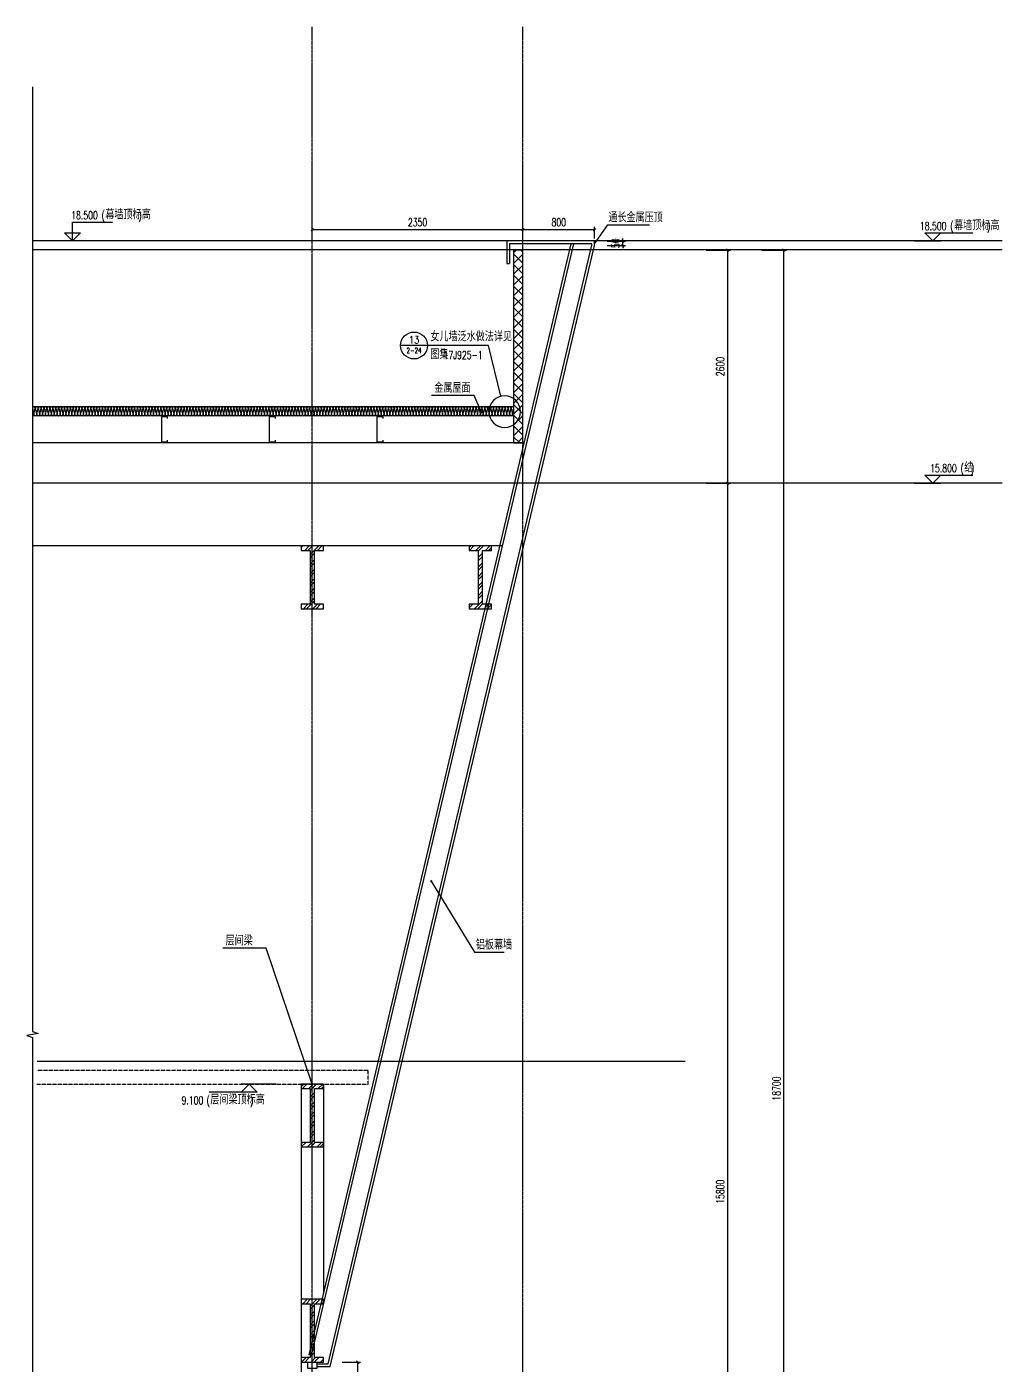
# Model space of a CAD drawing. Extents: x -1899985 to 1774885, y 556286 to 2175695.
# Drawn here: x -527547 to -516665, y 574222 to 589146 of the extents above; entities that cross this region are included whole.
import ezdxf
from ezdxf.enums import TextEntityAlignment as Align

# ---------------------------------------------------------------- set-up
doc = ezdxf.new("R2010")
doc.units = 0
doc.header["$LTSCALE"] = 10
doc.header["$MEASUREMENT"] = 0
for name, pattern in [('20剖面图$0$__DASH', [0.35, 0.25, -0.1]), ('20剖面图$0$DASH', [0.35, 0.25, -0.1]), ('20剖面图$0$DOTE', [2.42, 2, -0.2, 0.02, -0.2])]:
    doc.linetypes.add(name, pattern=pattern)
doc.layers.get('Defpoints').update_dxf_attribs({"color": 210})
for name, color, linetype in [('20剖面图$0$A-AXIS-D', 1, 'Continuous'), ('20剖面图$0$A-AXIS-DOTE', 14, '20剖面图$0$DOTE'), ('20剖面图$0$A-AXIS-DP', 126, 'Continuous'), ('20剖面图$0$A-AXIS-SYMB', 3, 'Continuous'), ('20剖面图$0$A-CURTAIN', 134, 'Continuous'), ('20剖面图$0$A-HATCH-2', 251, 'Continuous'), ('20剖面图$0$A-LIN-V', 9, 'Continuous'), ('20剖面图$0$A-WINDOW', 140, 'Continuous'), ('20剖面图$0$AS-COLN', 6, 'Continuous'), ('20剖面图$0$AS-WALL', 40, 'Continuous'), ('20剖面图$0$DIM_ELEV', 3, 'Continuous'), ('20剖面图$0$DIM_SYMB', 3, 'Continuous'), ('20剖面图$0$PUB_HATCH', 8, 'Continuous'), ('20剖面图$0$PUB_TEXT', 7, 'Continuous'), ('20剖面图$0$建-墙-填充', 8, 'Continuous'), ('20剖面图$0$建-柱-钢', 9, 'Continuous'), ('A-LIN-V', 9, 'Continuous'), ('DIM_SYMB', 3, 'Continuous'), ('PUB_TEXT', 7, 'Continuous')]:
    doc.layers.add(name, color=color, linetype=linetype)
doc.layers.add('20剖面图$0$A-加建区域', color=47, linetype='Continuous', plot=False)
doc.styles.add('20剖面图$0$_TCH_DIM', font='SIMPLEX', dxfattribs={"bigfont": 'GBCBIG'})
doc.styles.add('20剖面图$0$_TCH_DIM_T3', font='SIMPLEX', dxfattribs={"width": 0.705882, "bigfont": 'GBCBIG'})
doc.styles.add('_TCH_DIM', font='SIMPLEX', dxfattribs={"bigfont": 'GBCBIG'})
doc.dimstyles.new('20剖面图$0$_TCH_ARCH&&30', dxfattribs={"dimtxt": 89.25, "dimasz": 30, "dimexe": 30, "dimexo": 30, "dimgap": 37.875, "dimtad": 1, "dimdec": 0, "dimzin": 0, "dimdsep": 46, "dimtxsty": '20剖面图$0$_TCH_DIM_T3', "dimblk": '20剖面图$0$_ArchTick', "dimcen": 0.09, "dimclrt": 7, "dimazin": 2, "dimtfac": 1, "dimtdec": 0, "dimtix": 1, "dimtmove": 2, "dimatfit": 3, "dimfxl": 1, "dimtolj": 1, "dimtzin": 0, "dimarcsym": 0})
pattern_1 = [(45, (0, 0), (-53.0330086, 53.0330086), []), (45, (35.355, 0), (-53.0330086, 53.0330086), [])]

# ---------------------------------------------------------------- blocks, each defined once
blk = doc.blocks.new('20剖面图$0$_ArchTick')
at = {"color": 0, "linetype": 'ByBlock', "const_width": 0.4}
blk.add_lwpolyline([(-0.5, -0.5), (0.5, 0.5)], dxfattribs=at)
blk = doc.blocks.new('*D441')
at = {"layer": '20剖面图$0$A-AXIS-D', "color": 0, "lineweight": -2, "transparency": 16777216}
for p, q in [((-519967, 584057), (-519697, 584057)), ((-519727, 568257), (-519727, 584057)), ((-519967, 568257), (-519697, 568257))]:
    blk.add_line(p, q, dxfattribs=at)
at = {"layer": 'Defpoints', "color": 0, "transparency": 16777216}
for p in [(-519997, 584057), (-519727, 584057), (-519997, 568257)]:
    blk.add_point(p, dxfattribs=at)
at = {"layer": '20剖面图$0$A-AXIS-D', "color": 0, "lineweight": -2, "transparency": 16777216, "xscale": 30, "yscale": 30, "zscale": 30}
for p, rotation in [((-519727, 584057), 90), ((-519727, 568257), 270)]:
    blk.add_blockref('20剖面图$0$_ArchTick', p, dxfattribs=dict(at, rotation=rotation))
at = {"layer": '20剖面图$0$A-AXIS-D', "color": 7, "transparency": 16777216, "insert": (-519810, 576157), "char_height": 89.2, "attachment_point": 5, "rotation": 90, "style": '20剖面图$0$_TCH_DIM_T3'}
blk.add_mtext('\\A1;15800', dxfattribs=at)
blk = doc.blocks.new('*D442')
at = {"layer": '20剖面图$0$A-AXIS-D', "color": 0, "lineweight": -2, "transparency": 16777216}
for p, q in [((-519967, 586657), (-519697, 586657)), ((-519727, 584057), (-519727, 586657)), ((-519967, 584057), (-519697, 584057))]:
    blk.add_line(p, q, dxfattribs=at)
at = {"layer": 'Defpoints', "color": 0, "transparency": 16777216}
for p in [(-519997, 586657), (-519727, 586657), (-519997, 584057)]:
    blk.add_point(p, dxfattribs=at)
at = {"layer": '20剖面图$0$A-AXIS-D', "color": 0, "lineweight": -2, "transparency": 16777216, "xscale": 30, "yscale": 30, "zscale": 30}
for p, rotation in [((-519727, 586657), 90), ((-519727, 584057), 270)]:
    blk.add_blockref('20剖面图$0$_ArchTick', p, dxfattribs=dict(at, rotation=rotation))
at = {"layer": '20剖面图$0$A-AXIS-D', "color": 7, "transparency": 16777216, "insert": (-519810, 585357), "char_height": 89.2, "attachment_point": 5, "rotation": 90, "style": '20剖面图$0$_TCH_DIM_T3'}
blk.add_mtext('\\A1;2600', dxfattribs=at)
blk = doc.blocks.new('*D443')
at = {"layer": '20剖面图$0$A-AXIS-D', "color": 0, "lineweight": -2, "transparency": 16777216}
for p, q in [((-519349, 586657), (-519071, 586657)), ((-519101, 567957), (-519101, 586657)), ((-519349, 567957), (-519071, 567957))]:
    blk.add_line(p, q, dxfattribs=at)
at = {"layer": 'Defpoints', "color": 0, "transparency": 16777216}
for p in [(-519379, 586657), (-519101, 586657), (-519379, 567957)]:
    blk.add_point(p, dxfattribs=at)
at = {"layer": '20剖面图$0$A-AXIS-D', "color": 0, "lineweight": -2, "transparency": 16777216, "xscale": 30, "yscale": 30, "zscale": 30}
for p, rotation in [((-519101, 586657), 90), ((-519101, 567957), 270)]:
    blk.add_blockref('20剖面图$0$_ArchTick', p, dxfattribs=dict(at, rotation=rotation))
at = {"layer": '20剖面图$0$A-AXIS-D', "color": 7, "transparency": 16777216, "insert": (-519183, 577307), "char_height": 89.2, "attachment_point": 5, "rotation": 90, "style": '20剖面图$0$_TCH_DIM_T3'}
blk.add_mtext('\\A1;18700', dxfattribs=at)
blk = doc.blocks.new('*D444')
at = {"layer": '20剖面图$0$A-AXIS-DP', "color": 0, "lineweight": -2, "transparency": 16777216}
for p, q in [((-524027, 574257), (-523823, 574257)), ((-523853, 568257), (-523853, 574257)), ((-524027, 568257), (-523823, 568257))]:
    blk.add_line(p, q, dxfattribs=at)
at = {"layer": 'Defpoints', "color": 0, "transparency": 16777216}
for p in [(-524057, 574257), (-523853, 574257), (-524057, 568257)]:
    blk.add_point(p, dxfattribs=at)
at = {"layer": '20剖面图$0$A-AXIS-DP', "color": 0, "lineweight": -2, "transparency": 16777216, "xscale": 30, "yscale": 30, "zscale": 30}
for p, rotation in [((-523853, 574257), 90), ((-523853, 568257), 270)]:
    blk.add_blockref('20剖面图$0$_ArchTick', p, dxfattribs=dict(at, rotation=rotation))
at = {"layer": '20剖面图$0$A-AXIS-DP', "color": 7, "transparency": 16777216, "insert": (-523936, 571257), "char_height": 89.2, "attachment_point": 5, "rotation": 90, "style": '20剖面图$0$_TCH_DIM_T3'}
blk.add_mtext('\\A1;6000', dxfattribs=at)
blk = doc.blocks.new('*D445')
at = {"layer": '20剖面图$0$A-AXIS-DP', "color": 0, "lineweight": -2, "transparency": 16777216}
for p, q in [((-522012, 586787), (-522012, 586914)), ((-522012, 586884), (-521212, 586884)), ((-521212, 586787), (-521212, 586914))]:
    blk.add_line(p, q, dxfattribs=at)
at = {"layer": 'Defpoints', "color": 0, "transparency": 16777216}
for p in [(-521212, 586884), (-522012, 586757), (-521212, 586757)]:
    blk.add_point(p, dxfattribs=at)
at = {"layer": '20剖面图$0$A-AXIS-DP', "color": 0, "lineweight": -2, "transparency": 16777216, "xscale": 30, "yscale": 30, "zscale": 30, "rotation": 180}
blk.add_blockref('20剖面图$0$_ArchTick', (-522012, 586884), dxfattribs=at)
at = {"layer": '20剖面图$0$A-AXIS-DP', "color": 0, "lineweight": -2, "transparency": 16777216, "xscale": 30, "yscale": 30, "zscale": 30}
blk.add_blockref('20剖面图$0$_ArchTick', (-521212, 586884), dxfattribs=at)
at = {"layer": '20剖面图$0$A-AXIS-DP', "color": 7, "transparency": 16777216, "insert": (-521612, 586966), "char_height": 89.2, "attachment_point": 5, "style": '20剖面图$0$_TCH_DIM_T3'}
blk.add_mtext('\\A1;800', dxfattribs=at)
blk = doc.blocks.new('*D446')
at = {"layer": '20剖面图$0$A-AXIS-DP', "color": 0, "lineweight": -2, "transparency": 16777216}
for p, q in [((-524362, 586787), (-524362, 586914)), ((-524362, 586884), (-522012, 586884)), ((-522012, 586787), (-522012, 586914))]:
    blk.add_line(p, q, dxfattribs=at)
at = {"layer": 'Defpoints', "color": 0, "transparency": 16777216}
for p in [(-522012, 586884), (-524362, 586757), (-522012, 586757)]:
    blk.add_point(p, dxfattribs=at)
at = {"layer": '20剖面图$0$A-AXIS-DP', "color": 0, "lineweight": -2, "transparency": 16777216, "xscale": 30, "yscale": 30, "zscale": 30, "rotation": 180}
blk.add_blockref('20剖面图$0$_ArchTick', (-524362, 586884), dxfattribs=at)
at = {"layer": '20剖面图$0$A-AXIS-DP', "color": 0, "lineweight": -2, "transparency": 16777216, "xscale": 30, "yscale": 30, "zscale": 30}
blk.add_blockref('20剖面图$0$_ArchTick', (-522012, 586884), dxfattribs=at)
at = {"layer": '20剖面图$0$A-AXIS-DP', "color": 7, "transparency": 16777216, "insert": (-523187, 586966), "char_height": 89.2, "attachment_point": 5, "style": '20剖面图$0$_TCH_DIM_T3'}
blk.add_mtext('\\A1;2350', dxfattribs=at)
blk = doc.blocks.new('*D447')
at = {"layer": '20剖面图$0$A-AXIS-DP', "color": 0, "lineweight": -2, "transparency": 16777216}
for p, q in [((-521073, 586757), (-520866, 586757)), ((-521073, 586707), (-520866, 586707)), ((-520896, 586757), (-520896, 586787)), ((-520896, 586707), (-520896, 586757)), ((-520896, 586707), (-520896, 586677))]:
    blk.add_line(p, q, dxfattribs=at)
at = {"layer": 'Defpoints', "color": 0, "transparency": 16777216}
for p in [(-521103, 586757), (-521103, 586707), (-520896, 586757)]:
    blk.add_point(p, dxfattribs=at)
at = {"layer": '20剖面图$0$A-AXIS-DP', "color": 0, "lineweight": -2, "transparency": 16777216, "xscale": 30, "yscale": 30, "zscale": 30}
for p, rotation in [((-520896, 586757), 270), ((-520896, 586707), 90)]:
    blk.add_blockref('20剖面图$0$_ArchTick', p, dxfattribs=dict(at, rotation=rotation))
at = {"layer": '20剖面图$0$A-AXIS-DP', "color": 7, "transparency": 16777216, "insert": (-520978, 586732), "char_height": 89.2, "attachment_point": 5, "rotation": 90, "style": '20剖面图$0$_TCH_DIM_T3'}
blk.add_mtext('\\A1;50', dxfattribs=at)
blk = doc.blocks.new('20剖面图$0$CURVEPATTERNLIB$SYSLIB$岩棉板')
at = {"color": 0}
for p, q in [((0, -17), (12, -67)), ((12, -67), (24, -17))]:
    blk.add_line(p, q, dxfattribs=at)
for centre, start, end in [((12, -17), 0, 180), ((0, -67), 270, 0), ((24, -67), 180, 270)]:
    blk.add_arc(centre, 12, start, end, dxfattribs=at)
blk = doc.blocks.new('20剖面图')
at = {"layer": '20剖面图$0$PUB_HATCH'}
h = blk.add_hatch(dxfattribs=at)
h.set_pattern_fill('多孔材料', color=256, scale=30, style=0)
h.set_pattern_definition([(45, (60, 0), (-60.000061, 60.000061), []), (135, (60, 0), (-60.000061, -60.000061), [])])
h.paths.add_polyline_path([(-522011.6, 584508), (-522011.6, 586657.5), (-522111.6, 586657.5), (-522111.6, 584508)])
at = {"layer": '20剖面图$0$建-墙-填充'}
h = blk.add_hatch(dxfattribs=at)
h.set_pattern_fill('金属', color=256, scale=30, style=0)
h.set_pattern_definition(pattern_1)
h.paths.add_polyline_path([(-524486.6, 583357.5), (-524486.6, 583307.5), (-524386.6, 583307.5), (-524386.6, 582707.5), (-524486.6, 582707.5), (-524486.6, 582657.5), (-524236.6, 582657.5), (-524236.6, 582707.5), (-524336.6, 582707.5), (-524336.6, 583307.5), (-524236.6, 583307.5), (-524236.6, 583357.5)])
h = blk.add_hatch(dxfattribs=at)
h.set_pattern_fill('金属', color=256, scale=30, style=0)
h.set_pattern_definition(pattern_1)
h.paths.add_polyline_path([(-522611.6, 583357.5), (-522611.6, 583307.5), (-522511.6, 583307.5), (-522511.6, 582707.5), (-522611.6, 582707.5), (-522611.6, 582657.5), (-522361.6, 582657.5), (-522361.6, 582707.5), (-522461.6, 582707.5), (-522461.6, 583307.5), (-522361.6, 583307.5), (-522361.6, 583357.5)])
h = blk.add_hatch(dxfattribs=at)
h.set_pattern_fill('金属', color=256, scale=30, style=0)
h.set_pattern_definition(pattern_1)
h.paths.add_polyline_path([(-524486.6, 577357.5), (-524486.6, 577307.5), (-524386.6, 577307.5), (-524386.6, 576707.5), (-524486.6, 576707.5), (-524486.6, 576657.5), (-524236.6, 576657.5), (-524236.6, 576707.5), (-524336.6, 576707.5), (-524336.6, 577307.5), (-524236.6, 577307.5), (-524236.6, 577357.5)])
h = blk.add_hatch(dxfattribs=at)
h.set_pattern_fill('金属', color=256, scale=30, style=0)
h.set_pattern_definition(pattern_1)
h.paths.add_polyline_path([(-524486.6, 574957.5), (-524486.6, 574907.5), (-524386.6, 574907.5), (-524386.6, 574307.5), (-524486.6, 574307.5), (-524486.6, 574257.5), (-524236.6, 574257.5), (-524236.6, 574307.5), (-524336.6, 574307.5), (-524336.6, 574907.5), (-524236.6, 574907.5), (-524236.6, 574957.5)])
at = {"layer": '20剖面图$0$A-AXIS-DOTE'}
for p, q in [((-524361.6, 565081.9), (-524361.6, 589146)), ((-522011.6, 565081.9), (-522011.6, 589146))]:
    blk.add_line(p, q, dxfattribs=at)
at = {"layer": '20剖面图$0$A-AXIS-DOTE', "linetype": '20剖面图$0$__DASH', "ltscale": 2}
for p, q in [((-516664.6, 586757.5), (-527483.7, 586757.5)), ((-516664.6, 586657.5), (-527483.7, 586657.5)), ((-516664.6, 584057.5), (-527483.7, 584057.5))]:
    blk.add_line(p, q, dxfattribs=at)
at = {"layer": '20剖面图$0$A-AXIS-SYMB'}
for p, q in [((-523076.2, 585592.3), (-523376.2, 585592.3)), ((-522394.4, 585592.3), (-523076.2, 585592.3)), ((-522256.9, 585026.7), (-522394.4, 585592.3)), ((-524875.3, 578872.6), (-525360.3, 578872.6)), ((-524361.2, 577357.5), (-524875.3, 578872.6))]:
    blk.add_line(p, q, dxfattribs=at)
blk.add_lwpolyline([(-522038, 584854.7, 1), (-522392.1, 584854.7, 1)], format="xyb", close=True, dxfattribs=at)
at = {"layer": '20剖面图$0$A-AXIS-SYMB', "const_width": 12}
blk.add_lwpolyline([(-524359.3, 577351.8, 1), (-524363.1, 577363.1, 1)], format="xyb", close=True, dxfattribs=at)
at = {"layer": '20剖面图$0$A-AXIS-SYMB'}
blk.add_circle((-523226.2, 585592.3), 150, dxfattribs=at)
at = {"layer": '20剖面图$0$A-CURTAIN'}
for p, q in [((-524398.1, 574337.3), (-521474.1, 586727.5)), ((-524368.9, 574330.4), (-521443.2, 586727.5)), ((-522191.6, 586505.4), (-522161.6, 586505.4))]:
    blk.add_line(p, q, dxfattribs=at)
for points in [[(-524311.6, 574207.5), (-524161.6, 574207.5), (-521211.6, 586707.5), (-521211.6, 586757.5), (-522191.6, 586757.5), (-522191.6, 586505.4)], [(-524311.6, 574237.5), (-524185.4, 574237.5), (-521241.6, 586710.9), (-521241.6, 586727.5), (-522161.6, 586727.5), (-522161.6, 586505.4)]]:
    blk.add_lwpolyline(points, dxfattribs=at)
at = {"layer": '20剖面图$0$A-LIN-V'}
for p, q in [((-521997.9, 584508), (-527483.7, 584508)), ((-522073.4, 584057.5), (-527483.7, 584057.5)), ((-523237.2, 584057.5), (-523887.2, 584057.5)), ((-522238.6, 583357.5), (-527483.7, 583357.5)), ((-524486.6, 577357.5), (-524486.6, 568257.5)), ((-524236.6, 577357.5), (-524236.6, 575021.6))]:
    blk.add_line(p, q, dxfattribs=at)
for points in [[(-525975, 584777.9), (-525975, 584797.9), (-526045, 584797.9), (-526045, 584517.9), (-525975, 584517.9), (-525975, 584537.9)], [(-524772.8, 584777.9), (-524772.8, 584797.9), (-524842.8, 584797.9), (-524842.8, 584517.9), (-524772.8, 584517.9), (-524772.8, 584537.9)], [(-523570.6, 584777.9), (-523570.6, 584797.9), (-523640.6, 584797.9), (-523640.6, 584517.9), (-523570.6, 584517.9), (-523570.6, 584537.9)]]:
    blk.add_lwpolyline(points, dxfattribs=at)
at = {"layer": '20剖面图$0$A-WINDOW'}
blk.add_lwpolyline([(-524311.6, 574257.5), (-524311.6, 574257.5), (-524311.6, 574187.5), (-524411.6, 574187.5), (-524411.6, 574257.5), (-524311.6, 574257.5)], dxfattribs=at)
at = {"layer": '20剖面图$0$A-加建区域', "linetype": '20剖面图$0$__DASH', "ltscale": 2}
blk.add_line((-520201.8, 577607.5), (-527432.7, 577607.5), dxfattribs=at)
at = {"layer": '20剖面图$0$A-加建区域', "linetype": '20剖面图$0$DASH'}
blk.add_lwpolyline([(-527432.7, 577357.5), (-523736.6, 577357.5), (-523736.6, 577507.5), (-527432.7, 577507.5)], dxfattribs=at)
at = {"layer": '20剖面图$0$AS-COLN'}
for p, q in [((-522111.6, 584908), (-527483.7, 584908)), ((-522111.6, 584808), (-527483.7, 584808))]:
    blk.add_line(p, q, dxfattribs=at)
at = {"layer": '20剖面图$0$AS-WALL'}
for p, q in [((-522111.6, 584508), (-522111.6, 586657.5)), ((-522111.6, 586657.5), (-522011.6, 586657.5)), ((-522011.6, 584508), (-522011.6, 586657.5)), ((-522111.6, 584508), (-522011.6, 584508))]:
    blk.add_line(p, q, dxfattribs=at)
at = {"layer": '20剖面图$0$DIM_ELEV'}
for p, q in [((-527035.4, 586757.5), (-527035.4, 586967.5)), ((-527035.4, 586967.5), (-526589, 586967.5)), ((-527035.4, 586757.5), (-527125.4, 586847.5)), ((-527125.4, 586847.5), (-526945.4, 586847.5)), ((-527035.4, 586757.5), (-526945.4, 586847.5)), ((-517438.1, 586757.5), (-517528.1, 586847.5)), ((-517528.1, 586847.5), (-516991.7, 586847.5)), ((-517438.1, 586757.5), (-517348.1, 586847.5)), ((-517648.1, 586757.5), (-517348.1, 586757.5)), ((-517438.1, 584057.5), (-517528.1, 584147.5)), ((-517528.1, 584147.5), (-516991.7, 584147.5)), ((-517438.1, 584057.5), (-517348.1, 584147.5)), ((-517648.1, 584057.5), (-517348.1, 584057.5)), ((-524976.1, 577267.5), (-525512.5, 577267.5)), ((-525066.1, 577357.5), (-525156.1, 577267.5)), ((-524765.8, 577357.5), (-525156.1, 577357.5)), ((-525066.1, 577357.5), (-524976.1, 577267.5))]:
    blk.add_line(p, q, dxfattribs=at)
at = {"layer": '20剖面图$0$DIM_SYMB'}
for p, q in [((-522556.3, 585035.2), (-523032.1, 585035.2)), ((-522474.4, 584845.3), (-522556.3, 585035.2)), ((-523034, 579619.2), (-522550.3, 578826.3)), ((-522550.3, 578826.3), (-522222.6, 578826.3))]:
    blk.add_line(p, q, dxfattribs=at)
blk.add_lwpolyline([(-527483.7, 588475.8), (-527483.7, 577944), (-527420.7, 577921.1), (-527546.7, 577898.8), (-527483.7, 577876.5), (-527483.7, 567344.7)], dxfattribs=at)
at = {"layer": '20剖面图$0$DIM_SYMB', "const_width": 12}
for points in [[(-522472.1, 584839.8, 1), (-522476.8, 584850.8, 1)], [(-523037.1, 579624.4, 1), (-523030.9, 579614.1, 1)]]:
    blk.add_lwpolyline(points, format="xyb", close=True, dxfattribs=at)
at = {"layer": '20剖面图$0$建-柱-钢'}
for p, q in [((-524486.6, 583357.5), (-524486.6, 583307.5)), ((-524236.6, 583357.5), (-524486.6, 583357.5)), ((-524486.6, 583307.5), (-524386.6, 583307.5)), ((-524386.6, 583307.5), (-524386.6, 582707.5)), ((-524336.6, 582707.5), (-524336.6, 583307.5)), ((-524336.6, 583307.5), (-524236.6, 583307.5)), ((-524236.6, 583307.5), (-524236.6, 583357.5)), ((-522611.6, 583357.5), (-522611.6, 583307.5)), ((-522361.6, 583357.5), (-522611.6, 583357.5)), ((-522611.6, 583307.5), (-522511.6, 583307.5)), ((-522511.6, 583307.5), (-522511.6, 582707.5)), ((-522461.6, 582707.5), (-522461.6, 583307.5)), ((-522461.6, 583307.5), (-522361.6, 583307.5)), ((-522361.6, 583307.5), (-522361.6, 583357.5)), ((-524386.6, 582707.5), (-524486.6, 582707.5)), ((-524486.6, 582707.5), (-524486.6, 582657.5)), ((-524486.6, 582657.5), (-524236.6, 582657.5)), ((-524236.6, 582707.5), (-524336.6, 582707.5)), ((-524236.6, 582657.5), (-524236.6, 582707.5)), ((-522511.6, 582707.5), (-522611.6, 582707.5)), ((-522611.6, 582707.5), (-522611.6, 582657.5)), ((-522611.6, 582657.5), (-522361.6, 582657.5)), ((-522361.6, 582707.5), (-522461.6, 582707.5)), ((-522361.6, 582657.5), (-522361.6, 582707.5)), ((-524486.6, 577357.5), (-524486.6, 577307.5)), ((-524236.6, 577357.5), (-524486.6, 577357.5)), ((-524486.6, 577307.5), (-524386.6, 577307.5)), ((-524386.6, 577307.5), (-524386.6, 576707.5)), ((-524336.6, 576707.5), (-524336.6, 577307.5)), ((-524336.6, 577307.5), (-524236.6, 577307.5)), ((-524236.6, 577307.5), (-524236.6, 577357.5)), ((-524386.6, 576707.5), (-524486.6, 576707.5)), ((-524486.6, 576707.5), (-524486.6, 576657.5)), ((-524486.6, 576657.5), (-524236.6, 576657.5)), ((-524236.6, 576707.5), (-524336.6, 576707.5)), ((-524236.6, 576657.5), (-524236.6, 576707.5)), ((-524486.6, 574957.5), (-524486.6, 574907.5)), ((-524236.6, 574957.5), (-524486.6, 574957.5)), ((-524486.6, 574907.5), (-524386.6, 574907.5)), ((-524386.6, 574907.5), (-524386.6, 574307.5)), ((-524336.6, 574307.5), (-524336.6, 574907.5)), ((-524336.6, 574907.5), (-524236.6, 574907.5)), ((-524236.6, 574907.5), (-524236.6, 574957.5)), ((-524386.6, 574307.5), (-524486.6, 574307.5)), ((-524486.6, 574307.5), (-524486.6, 574257.5)), ((-524486.6, 574257.5), (-524236.6, 574257.5)), ((-524236.6, 574307.5), (-524336.6, 574307.5)), ((-524236.6, 574257.5), (-524236.6, 574307.5))]:
    blk.add_line(p, q, dxfattribs=at)
at = {"layer": '20剖面图$0$A-HATCH-2', "xscale": 1.356584880464461, "yscale": 1.351351351351351, "zscale": 1.351351351351351, "rotation": 5.214827025386194e-11}
for p in [(-527483.7, 584915), (-527451.2, 584915), (-527418.6, 584915), (-527386, 584915), (-527353.5, 584915), (-527320.9, 584915), (-527288.4, 584915), (-527255.8, 584915), (-527223.3, 584915), (-527190.7, 584915), (-527158.1, 584915), (-527125.6, 584915), (-527093, 584915), (-527060.5, 584915), (-527027.9, 584915), (-526995.3, 584915), (-526962.8, 584915), (-526930.2, 584915), (-526897.7, 584915), (-526865.1, 584915), (-526832.6, 584915), (-526800, 584915), (-526767.4, 584915), (-526734.9, 584915), (-526702.3, 584915), (-526669.8, 584915), (-526637.2, 584915), (-526604.6, 584915), (-526572.1, 584915), (-526539.5, 584915), (-526507, 584915), (-526474.4, 584915), (-526441.9, 584915), (-526409.3, 584915), (-526376.7, 584915), (-526344.2, 584915), (-526311.6, 584915), (-526279.1, 584915), (-526246.5, 584915), (-526214, 584915), (-526181.4, 584915), (-526148.8, 584915), (-526116.3, 584915), (-526083.7, 584915), (-526051.2, 584915), (-526018.6, 584915), (-525986, 584915), (-525953.5, 584915), (-525920.9, 584915), (-525888.4, 584915), (-525855.8, 584915), (-525823.3, 584915), (-525790.7, 584915), (-525758.1, 584915), (-525725.6, 584915), (-525693, 584915), (-525660.5, 584915), (-525627.9, 584915), (-525595.4, 584915), (-525562.8, 584915), (-525530.2, 584915), (-525497.7, 584915), (-525465.1, 584915), (-525432.6, 584915), (-525400, 584915), (-525367.4, 584915), (-525334.9, 584915), (-525302.3, 584915), (-525269.8, 584915), (-525237.2, 584915), (-525204.7, 584915), (-525172.1, 584915), (-525139.5, 584915), (-525107, 584915), (-525074.4, 584915), (-525041.9, 584915), (-525009.3, 584915), (-524976.7, 584915), (-524944.2, 584915), (-524911.6, 584915), (-524879.1, 584915), (-524846.5, 584915), (-524814, 584915), (-524781.4, 584915), (-524748.8, 584915), (-524716.3, 584915), (-524683.7, 584915), (-524651.2, 584915), (-524618.6, 584915), (-524586.1, 584915), (-524553.5, 584915), (-524520.9, 584915), (-524488.4, 584915), (-524455.8, 584915), (-524423.3, 584915), (-524390.7, 584915), (-524358.1, 584915), (-524325.6, 584915), (-524293, 584915), (-524260.5, 584915), (-524227.9, 584915), (-524195.4, 584915), (-524162.8, 584915), (-524130.2, 584915), (-524097.7, 584915), (-524065.1, 584915), (-524032.6, 584915), (-524000, 584915), (-523967.4, 584915), (-523934.9, 584915), (-523902.3, 584915), (-523869.8, 584915), (-523837.2, 584915), (-523804.7, 584915), (-523772.1, 584915), (-523739.5, 584915), (-523707, 584915), (-523674.4, 584915), (-523641.9, 584915), (-523609.3, 584915), (-523576.8, 584915), (-523544.2, 584915), (-523511.6, 584915), (-523479.1, 584915), (-523446.5, 584915), (-523414, 584915), (-523381.4, 584915), (-523348.8, 584915), (-523316.3, 584915), (-523283.7, 584915), (-523251.2, 584915), (-523218.6, 584915), (-523186.1, 584915), (-523153.5, 584915), (-523120.9, 584915), (-523088.4, 584915), (-523055.8, 584915), (-523023.3, 584915), (-522990.7, 584915), (-522958.1, 584915), (-522925.6, 584915), (-522893, 584915), (-522860.5, 584915), (-522827.9, 584915), (-522795.4, 584915), (-522762.8, 584915), (-522730.2, 584915), (-522697.7, 584915), (-522665.1, 584915), (-522632.6, 584915), (-522600, 584915), (-522567.5, 584915), (-522534.9, 584915), (-522502.3, 584915), (-522469.8, 584915), (-522437.2, 584915), (-522404.7, 584915), (-522372.1, 584915), (-522339.5, 584915), (-522307, 584915), (-522274.4, 584915), (-522241.9, 584915), (-522209.3, 584915), (-522176.8, 584915), (-522144.2, 584915)]:
    blk.add_blockref('20剖面图$0$CURVEPATTERNLIB$SYSLIB$岩棉板', p, dxfattribs=at)
at = {"layer": '20剖面图$0$PUB_TEXT', "style": '20剖面图$0$_TCH_DIM', "width": 0.705882}
for s, height, p in [('(', 89.2, (-526712, 586999)), (')', 89.2, (-526301.4, 586999)), ('18.500', 89.25, (-527051, 586999)), ('18.500', 89.25, (-517583.4, 586879)), ('(', 89.2, (-517244.4, 586879)), (')', 89.2, (-516833.7, 586879)), ('17J925-1', 89.25, (-522897.3, 585441.5)), ('15.800', 89.25, (-517469.4, 584179)), ('(', 89.2, (-517130.4, 584179)), (')', 89.2, (-517014.6, 584179)), ('9.100', 89.25, (-525819.8, 577131)), ('(', 89.2, (-525540.8, 577131)), (')', 89.2, (-525056.5, 577131))]:
    blk.add_text(s, height=height, dxfattribs=at).set_placement(p)
at = {"layer": '20剖面图$0$PUB_TEXT', "style": '20剖面图$0$_TCH_DIM'}
for s, height, p in [('幕墙顶标高', 101.28, (-526670, 586999)), ('幕墙顶标高', 101.28, (-517202.4, 586879)), ('女儿墙泛水做法详见', 101.28, (-523044.7, 585638.5)), ('图集', 101.28, (-523044.7, 585441.5)), ('金属屋面', 101.28, (-523000.6, 585066.7)), ('结', 101.3, (-517088.4, 584179)), ('层间梁', 101.28, (-525328.8, 578904.1)), ('铝板幕墙', 101.28, (-522536.7, 578857.8)), ('层间梁顶标高', 101.28, (-525498.8, 577131))]:
    blk.add_text(s, height=height, dxfattribs=at).set_placement(p)
for s, height, width, p, p2 in [('13', 79.49, 1.241002, (-523284.4, 585615.9), (-523168.1, 585615.9)), ('2-24', 56.95, 1.081137, (-523310.5, 585508.5), (-523142, 585508.5))]:
    blk.add_text(s, height=height, dxfattribs=dict(at, width=width)).set_placement(p, p2, align=Align.FIT)
at = {"layer": '20剖面图$0$A-AXIS-D'}
for p1, p2, distance, picture, middle in [((-519997.4, 584057.5), (-519997.4, 586657.5), -270, '*D442', (-519809.9, 585357.5)), ((-519379.2, 567957.5), (-519379.2, 586657.5), -278.5, '*D443', (-519183.2, 577307.5)), ((-519997.4, 568257.5), (-519997.4, 584057.5), -270, '*D441', (-519809.9, 576157.5))]:
    dim = blk.add_aligned_dim(p1=p1, p2=p2, distance=distance, dimstyle='20剖面图$0$_TCH_ARCH&&30', dxfattribs=at)
    dim.commit()
    dim.dimension.update_dxf_attribs({"geometry": picture, "text_midpoint": middle})
at = {"layer": '20剖面图$0$A-AXIS-DP'}
for p1, p2, distance, picture, middle in [((-524361.6, 586757.5), (-522011.6, 586757.5), 126.1, '*D446', (-523186.6, 586966)), ((-522011.6, 586757.5), (-521211.6, 586757.5), 126.1, '*D445', (-521611.6, 586966)), ((-521102.5, 586707.5), (-521102.5, 586757.5), -206.8, '*D447', (-520978.2, 586732.5)), ((-524057.2, 568257.5), (-524057.2, 574257.5), -203.8, '*D444', (-523935.9, 571257.5))]:
    dim = blk.add_aligned_dim(p1=p1, p2=p2, distance=distance, dimstyle='20剖面图$0$_TCH_ARCH&&30', dxfattribs=at)
    dim.commit()
    dim.dimension.update_dxf_attribs({"geometry": picture, "text_midpoint": middle})

msp = doc.modelspace()

# ---------------------------------------------------------------- block references
at = {"layer": 'A-LIN-V'}
msp.add_blockref('20剖面图', (0, 0), dxfattribs=at)

# ---------------------------------------------------------------- next in the draw order: linework, layer by layer
at = {"layer": 'DIM_SYMB'}
for p, q in [((-521214.4, 586725), (-521065.3, 586936.1)), ((-521065.3, 586936.1), (-520599.7, 586936.1))]:
    msp.add_line(p, q, dxfattribs=at)

# ---------------------------------------------------------------- next in the draw order: texts
at = {"layer": 'PUB_TEXT', "style": '_TCH_DIM'}
msp.add_text('通长金属压顶', height=101.28, dxfattribs=at).set_placement((-521059.1, 586967.6))

doc.saveas('drawing.dxf')
